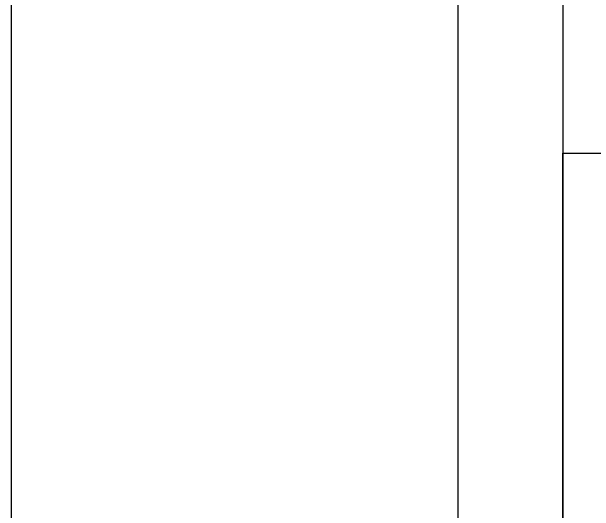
# Model space of a CAD drawing. Header units: inches. Extents: x -11 to 128, y 7 to 56.
# Drawn here: x 12.497 to 17.081, y 24.732 to 28.661 of the extents above; entities that cross this region are included whole.
import ezdxf

# ---------------------------------------------------------------- set-up
doc = ezdxf.new("R2010")
doc.units = ezdxf.units.IN
doc.header["$MEASUREMENT"] = 0
picture_1 = doc.add_image_def('image1.jpg', size_in_pixel=(1680, 1093))

msp = doc.modelspace()

# ---------------------------------------------------------------- linework, layer by layer
for p, q in [((16.0098, 24.2412), (16.0098, 37.3838)), ((16.8325, 37.1862), (16.8325, 24.2561)), ((16.8325, 24.2561), (16.8325, 27.5486)), ((16.8325, 27.5486), (84.3293, 27.5486))]:
    msp.add_line(p, q)

# ---------------------------------------------------------------- pictures from other files: only their frames are drawn
image = msp.add_image(picture_1, insert=(12.4966, 7.3772), size_in_units=(74.4025, 48.4059))
image.dxf.flags = 6

doc.saveas('drawing.dxf')
